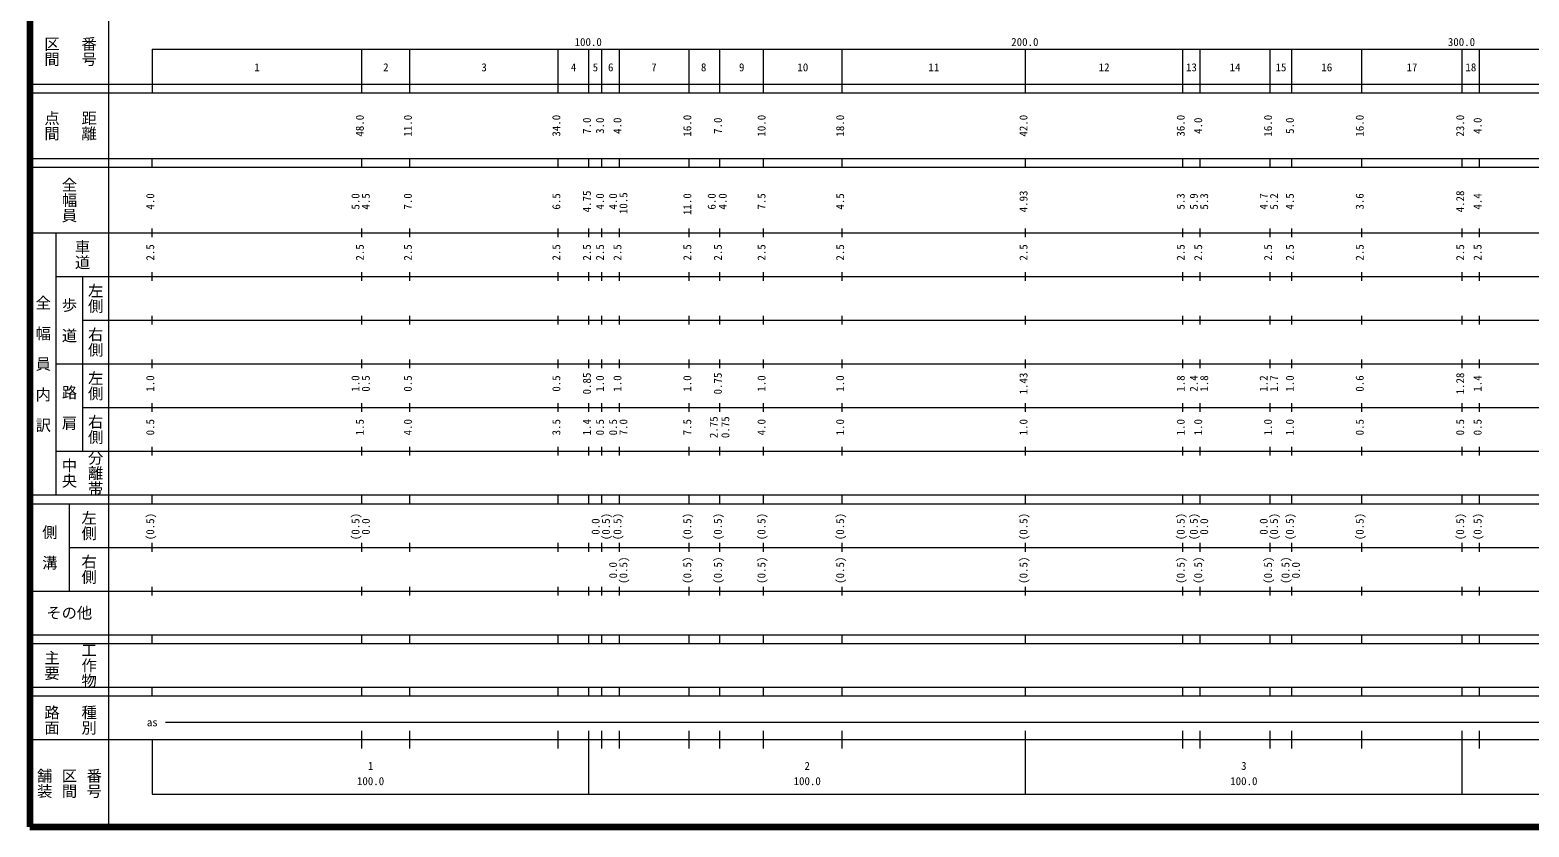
# Model space of a CAD drawing. Units: millimetres on the paper, enlarged 1000 times. Extents: x 40000 to 680000, y 20000 to 380000.
# Drawn here: x 40000 to 383314, y 20000 to 202409 of the extents above; entities that cross this region are included whole.
import ezdxf
from ezdxf.enums import TextEntityAlignment as Align

# ---------------------------------------------------------------- set-up
doc = ezdxf.new("R2010")
doc.units = ezdxf.units.MM
doc.header["$LTSCALE"] = 1000
doc.layers.add('M-TTL', color=2, linetype='Continuous', lineweight=140)
doc.layers.add('M-TTL-BAND', color=7, linetype='Continuous', lineweight=13)
doc.styles.add('@ＭＳ ゴシック', font='')
doc.styles.add('ＭＳ ゴシック', font='')
doc.styles.get('@ＭＳ ゴシック').set_extended_font_data('@MS Gothic')
doc.styles.get('ＭＳ ゴシック').set_extended_font_data('MS Gothic')

msp = doc.modelspace()

# ---------------------------------------------------------------- linework, layer by layer
at = {"layer": 'M-TTL'}
for p, q in [((40000, 380000), (40000, 20000)), ((40000, 20000), (680000, 20000))]:
    msp.add_line(p, q, dxfattribs=at)
at = {"layer": 'M-TTL-BAND'}
for p, q in [((58000, 370000), (58000, 20000)), ((68000, 198000), (579000, 198000)), ((68000, 198000), (68000, 188000)), ((116000, 188000), (116000, 198000)), ((127000, 188000), (127000, 198000)), ((161000, 188000), (161000, 198000)), ((168000, 188000), (168000, 198000)), ((171000, 188000), (171000, 198000)), ((175000, 188000), (175000, 198000)), ((191000, 188000), (191000, 198000)), ((198000, 188000), (198000, 198000)), ((208000, 188000), (208000, 198000)), ((226000, 188000), (226000, 198000)), ((268000, 188000), (268000, 198000)), ((304000, 188000), (304000, 198000)), ((308000, 188000), (308000, 198000)), ((324000, 188000), (324000, 198000)), ((329000, 188000), (329000, 198000)), ((345000, 188000), (345000, 198000)), ((368000, 188000), (368000, 198000)), ((372000, 188000), (372000, 198000)), ((40000, 190000), (579000, 190000)), ((40000, 188000), (579000, 188000)), ((40000, 173000), (579000, 173000)), ((68000, 171000), (68000, 173000)), ((116000, 171000), (116000, 173000)), ((127000, 171000), (127000, 173000)), ((161000, 171000), (161000, 173000)), ((168000, 171000), (168000, 173000)), ((171000, 171000), (171000, 173000)), ((175000, 171000), (175000, 173000)), ((191000, 171000), (191000, 173000)), ((198000, 171000), (198000, 173000)), ((208000, 171000), (208000, 173000)), ((226000, 171000), (226000, 173000)), ((268000, 171000), (268000, 173000)), ((304000, 171000), (304000, 173000)), ((308000, 171000), (308000, 173000)), ((324000, 171000), (324000, 173000)), ((329000, 171000), (329000, 173000)), ((345000, 171000), (345000, 173000)), ((368000, 171000), (368000, 173000)), ((372000, 171000), (372000, 173000)), ((40000, 171000), (579000, 171000)), ((40000, 156000), (579000, 156000)), ((46000, 96000), (46000, 156000)), ((68000, 155000), (68000, 157000)), ((116000, 155000), (116000, 157000)), ((127000, 155000), (127000, 157000)), ((161000, 155000), (161000, 157000)), ((168000, 155000), (168000, 157000)), ((171000, 155000), (171000, 157000)), ((175000, 155000), (175000, 157000)), ((191000, 155000), (191000, 157000)), ((198000, 155000), (198000, 157000)), ((208000, 155000), (208000, 157000)), ((226000, 155000), (226000, 157000)), ((268000, 155000), (268000, 157000)), ((304000, 155000), (304000, 157000)), ((308000, 155000), (308000, 157000)), ((324000, 155000), (324000, 157000)), ((329000, 155000), (329000, 157000)), ((345000, 155000), (345000, 157000)), ((368000, 155000), (368000, 157000)), ((372000, 155000), (372000, 157000)), ((46000, 146000), (579000, 146000)), ((52000, 146000), (52000, 106000)), ((68000, 145000), (68000, 147000)), ((116000, 145000), (116000, 147000)), ((127000, 145000), (127000, 147000)), ((161000, 145000), (161000, 147000)), ((168000, 145000), (168000, 147000)), ((171000, 145000), (171000, 147000)), ((175000, 145000), (175000, 147000)), ((191000, 145000), (191000, 147000)), ((198000, 145000), (198000, 147000)), ((208000, 145000), (208000, 147000)), ((226000, 145000), (226000, 147000)), ((268000, 145000), (268000, 147000)), ((304000, 145000), (304000, 147000)), ((308000, 145000), (308000, 147000)), ((324000, 145000), (324000, 147000)), ((329000, 145000), (329000, 147000)), ((345000, 145000), (345000, 147000)), ((368000, 145000), (368000, 147000)), ((372000, 145000), (372000, 147000)), ((52000, 136000), (579000, 136000)), ((68000, 135000), (68000, 137000)), ((116000, 135000), (116000, 137000)), ((127000, 135000), (127000, 137000)), ((161000, 135000), (161000, 137000)), ((168000, 135000), (168000, 137000)), ((171000, 135000), (171000, 137000)), ((175000, 135000), (175000, 137000)), ((191000, 135000), (191000, 137000)), ((198000, 135000), (198000, 137000)), ((208000, 135000), (208000, 137000)), ((226000, 135000), (226000, 137000)), ((268000, 135000), (268000, 137000)), ((304000, 135000), (304000, 137000)), ((308000, 135000), (308000, 137000)), ((324000, 135000), (324000, 137000)), ((329000, 135000), (329000, 137000)), ((345000, 135000), (345000, 137000)), ((368000, 135000), (368000, 137000)), ((372000, 135000), (372000, 137000)), ((46000, 126000), (579000, 126000)), ((68000, 125000), (68000, 127000)), ((116000, 125000), (116000, 127000)), ((127000, 125000), (127000, 127000)), ((161000, 125000), (161000, 127000)), ((168000, 125000), (168000, 127000)), ((171000, 125000), (171000, 127000)), ((175000, 125000), (175000, 127000)), ((191000, 125000), (191000, 127000)), ((198000, 125000), (198000, 127000)), ((208000, 125000), (208000, 127000)), ((226000, 125000), (226000, 127000)), ((268000, 125000), (268000, 127000)), ((304000, 125000), (304000, 127000)), ((308000, 125000), (308000, 127000)), ((324000, 125000), (324000, 127000)), ((329000, 125000), (329000, 127000)), ((345000, 125000), (345000, 127000)), ((368000, 125000), (368000, 127000)), ((372000, 125000), (372000, 127000)), ((68000, 115000), (68000, 117000)), ((116000, 115000), (116000, 117000)), ((127000, 115000), (127000, 117000)), ((161000, 115000), (161000, 117000)), ((168000, 115000), (168000, 117000)), ((171000, 115000), (171000, 117000)), ((175000, 115000), (175000, 117000)), ((191000, 115000), (191000, 117000)), ((198000, 115000), (198000, 117000)), ((208000, 115000), (208000, 117000)), ((226000, 115000), (226000, 117000)), ((268000, 115000), (268000, 117000)), ((304000, 115000), (304000, 117000)), ((308000, 115000), (308000, 117000)), ((324000, 115000), (324000, 117000)), ((329000, 115000), (329000, 117000)), ((345000, 115000), (345000, 117000)), ((368000, 115000), (368000, 117000)), ((372000, 115000), (372000, 117000)), ((52000, 116000), (579000, 116000)), ((68000, 105000), (68000, 107000)), ((116000, 105000), (116000, 107000)), ((127000, 105000), (127000, 107000)), ((161000, 105000), (161000, 107000)), ((168000, 105000), (168000, 107000)), ((171000, 105000), (171000, 107000)), ((175000, 105000), (175000, 107000)), ((191000, 105000), (191000, 107000)), ((198000, 105000), (198000, 107000)), ((208000, 105000), (208000, 107000)), ((226000, 105000), (226000, 107000)), ((268000, 105000), (268000, 107000)), ((304000, 105000), (304000, 107000)), ((308000, 105000), (308000, 107000)), ((324000, 105000), (324000, 107000)), ((329000, 105000), (329000, 107000)), ((345000, 105000), (345000, 107000)), ((368000, 105000), (368000, 107000)), ((372000, 105000), (372000, 107000)), ((46000, 106000), (579000, 106000)), ((40000, 96000), (579000, 96000)), ((40000, 94000), (579000, 94000)), ((49000, 94000), (49000, 74000)), ((68000, 94000), (68000, 96000)), ((116000, 94000), (116000, 96000)), ((127000, 94000), (127000, 96000)), ((161000, 94000), (161000, 96000)), ((168000, 94000), (168000, 96000)), ((171000, 94000), (171000, 96000)), ((175000, 94000), (175000, 96000)), ((191000, 94000), (191000, 96000)), ((198000, 94000), (198000, 96000)), ((208000, 94000), (208000, 96000)), ((226000, 94000), (226000, 96000)), ((268000, 94000), (268000, 96000)), ((304000, 94000), (304000, 96000)), ((308000, 94000), (308000, 96000)), ((324000, 94000), (324000, 96000)), ((329000, 94000), (329000, 96000)), ((345000, 94000), (345000, 96000)), ((368000, 94000), (368000, 96000)), ((372000, 94000), (372000, 96000)), ((49000, 84000), (579000, 84000)), ((68000, 83000), (68000, 85000)), ((116000, 83000), (116000, 85000)), ((127000, 83000), (127000, 85000)), ((161000, 83000), (161000, 85000)), ((168000, 83000), (168000, 85000)), ((171000, 83000), (171000, 85000)), ((175000, 83000), (175000, 85000)), ((191000, 83000), (191000, 85000)), ((198000, 83000), (198000, 85000)), ((208000, 83000), (208000, 85000)), ((226000, 83000), (226000, 85000)), ((268000, 83000), (268000, 85000)), ((304000, 83000), (304000, 85000)), ((308000, 83000), (308000, 85000)), ((324000, 83000), (324000, 85000)), ((329000, 83000), (329000, 85000)), ((345000, 83000), (345000, 85000)), ((368000, 83000), (368000, 85000)), ((372000, 83000), (372000, 85000)), ((40000, 74000), (579000, 74000)), ((68000, 73000), (68000, 75000)), ((116000, 73000), (116000, 75000)), ((127000, 73000), (127000, 75000)), ((161000, 73000), (161000, 75000)), ((168000, 73000), (168000, 75000)), ((171000, 73000), (171000, 75000)), ((175000, 73000), (175000, 75000)), ((191000, 73000), (191000, 75000)), ((198000, 73000), (198000, 75000)), ((208000, 73000), (208000, 75000)), ((226000, 73000), (226000, 75000)), ((268000, 73000), (268000, 75000)), ((304000, 73000), (304000, 75000)), ((308000, 73000), (308000, 75000)), ((324000, 73000), (324000, 75000)), ((329000, 73000), (329000, 75000)), ((345000, 73000), (345000, 75000)), ((368000, 73000), (368000, 75000)), ((372000, 73000), (372000, 75000)), ((40000, 64000), (579000, 64000)), ((40000, 62000), (579000, 62000)), ((68000, 62000), (68000, 64000)), ((116000, 62000), (116000, 64000)), ((127000, 62000), (127000, 64000)), ((161000, 62000), (161000, 64000)), ((168000, 62000), (168000, 64000)), ((171000, 62000), (171000, 64000)), ((175000, 62000), (175000, 64000)), ((191000, 62000), (191000, 64000)), ((198000, 62000), (198000, 64000)), ((208000, 62000), (208000, 64000)), ((226000, 62000), (226000, 64000)), ((268000, 62000), (268000, 64000)), ((304000, 62000), (304000, 64000)), ((308000, 62000), (308000, 64000)), ((324000, 62000), (324000, 64000)), ((329000, 62000), (329000, 64000)), ((345000, 62000), (345000, 64000)), ((368000, 62000), (368000, 64000)), ((372000, 62000), (372000, 64000)), ((40000, 52000), (579000, 52000)), ((68000, 50000), (68000, 52000)), ((116000, 50000), (116000, 52000)), ((127000, 50000), (127000, 52000)), ((161000, 50000), (161000, 52000)), ((168000, 50000), (168000, 52000)), ((171000, 50000), (171000, 52000)), ((175000, 50000), (175000, 52000)), ((191000, 50000), (191000, 52000)), ((198000, 50000), (198000, 52000)), ((208000, 50000), (208000, 52000)), ((226000, 50000), (226000, 52000)), ((268000, 50000), (268000, 52000)), ((304000, 50000), (304000, 52000)), ((308000, 50000), (308000, 52000)), ((324000, 50000), (324000, 52000)), ((329000, 50000), (329000, 52000)), ((345000, 50000), (345000, 52000)), ((368000, 50000), (368000, 52000)), ((372000, 50000), (372000, 52000)), ((40000, 50000), (579000, 50000)), ((71000, 44000), (565000, 44000)), ((116000, 38000), (116000, 42000)), ((127000, 38000), (127000, 42000)), ((161000, 38000), (161000, 42000)), ((168000, 27500), (168000, 42000)), ((171000, 38000), (171000, 42000)), ((175000, 38000), (175000, 42000)), ((191000, 38000), (191000, 42000)), ((198000, 38000), (198000, 42000)), ((208000, 38000), (208000, 42000)), ((226000, 38000), (226000, 42000)), ((268000, 27500), (268000, 42000)), ((304000, 38000), (304000, 42000)), ((308000, 38000), (308000, 42000)), ((324000, 38000), (324000, 42000)), ((329000, 38000), (329000, 42000)), ((345000, 38000), (345000, 42000)), ((368000, 27500), (368000, 42000)), ((372000, 38000), (372000, 42000)), ((40000, 40000), (579000, 40000)), ((68000, 40000), (68000, 27500)), ((68000, 27500), (579000, 27500))]:
    msp.add_line(p, q, dxfattribs=at)

# ---------------------------------------------------------------- texts
at = {"layer": 'M-TTL-BAND', "style": '@ＭＳ ゴシック'}
for s, p in [('区間', (45000, 197500)), ('番号', (53500, 197500)), ('点間', (45000, 180500)), ('距離', (53500, 180500)), ('全幅員', (49000, 163500)), ('車道', (52000, 151000)), ('左側', (55000, 141000)), ('全\u3000幅\u3000員\u3000内\u3000訳', (43000, 126000)), ('歩\u3000道', (49000, 136000)), ('右側', (55000, 131000)), ('左側', (55000, 121000)), ('路\u3000肩', (49000, 116000)), ('右側', (55000, 111000)), ('中央', (49000, 101000)), ('分離帯', (55000, 101000)), ('左側', (53500, 89000)), ('側\u3000溝', (44500, 84000)), ('右側', (53500, 79000)), ('主要', (45000, 57000)), ('工作物', (53500, 57000)), ('路面', (45000, 44500)), ('種別', (53500, 44500)), ('舗装', (43333, 30000)), ('区間', (49000, 30000)), ('番号', (54667, 30000))]:
    msp.add_text(s, height=2566, rotation=270, dxfattribs=at).set_placement(p, align=Align.MIDDLE_CENTER)
at = {"layer": 'M-TTL-BAND', "style": 'ＭＳ ゴシック'}
for s, p in [('100.0', (167844, 198195)), ('200.0', (267844, 198195)), ('300.0', (367844, 198195)), ('1', (92000, 192405)), ('2', (121500, 192405)), ('3', (144000, 192405)), ('4', (164500, 192405)), ('5', (169500, 192405)), ('6', (173000, 192405)), ('7', (182908, 192405)), ('8', (194286, 192405)), ('9', (203000, 192405)), ('10', (217000, 192405)), ('11', (247000, 192405)), ('12', (286000, 192405)), ('13', (306000, 192405)), ('14', (316000, 192405)), ('15', (326500, 192405)), ('16', (337000, 192405)), ('17', (356500, 192405)), ('18', (370000, 192405)), ('as', (68000, 42500)), ('1', (118000, 32523)), ('2', (218000, 32523)), ('3', (318000, 32523)), ('100.0', (118000, 29033)), ('100.0', (218000, 29033)), ('100.0', (318000, 29033))]:
    msp.add_text(s, height=1833, dxfattribs=at).set_placement(p, align=Align.BOTTOM_CENTER)
for s, p in [('48.0', (117000, 180500)), ('11.0', (128000, 180500)), ('34.0', (162000, 180500)), ('7.0', (169000, 180500)), ('3.0', (172000, 180500)), ('4.0', (176000, 180500)), ('16.0', (192000, 180500)), ('7.0', (199000, 180500)), ('10.0', (209000, 180500)), ('18.0', (227000, 180500)), ('42.0', (269000, 180500)), ('36.0', (305000, 180500)), ('4.0', (309000, 180500)), ('16.0', (325000, 180500)), ('5.0', (330000, 180500)), ('16.0', (346000, 180500)), ('23.0', (369000, 180500)), ('4.0', (373000, 180500)), ('4.0', (69000, 163174)), ('5.0', (116000, 163174)), ('4.5', (118370, 163174)), ('7.0', (128000, 163174)), ('6.5', (162000, 163174)), ('4.75', (169000, 163174)), ('4.0', (172000, 163174)), ('4.0', (175000, 163174)), ('10.5', (177370, 162760)), ('11.0', (192000, 162553)), ('6.0', (197581, 163174)), ('4.0', (200109, 163174)), ('7.5', (209000, 163174)), ('4.5', (227000, 163174)), ('4.93', (269000, 163174)), ('5.3', (305000, 163174)), ('5.9', (308000, 163174)), ('5.3', (310370, 163174)), ('4.7', (324000, 163174)), ('5.2', (326370, 163174)), ('4.5', (330000, 163174)), ('3.6', (346000, 163174)), ('4.28', (369000, 163174)), ('4.4', (373000, 163174)), ('2.5', (69000, 151500)), ('2.5', (117000, 151500)), ('2.5', (128000, 151500)), ('2.5', (162000, 151500)), ('2.5', (169000, 151500)), ('2.5', (172000, 151500)), ('2.5', (176000, 151500)), ('2.5', (192000, 151500)), ('2.5', (199000, 151500)), ('2.5', (209000, 151500)), ('2.5', (227000, 151500)), ('2.5', (269000, 151500)), ('2.5', (305000, 151500)), ('2.5', (309000, 151500)), ('2.5', (325000, 151500)), ('2.5', (330000, 151500)), ('2.5', (346000, 151500)), ('2.5', (369000, 151500)), ('2.5', (373000, 151500)), ('0.85', (169000, 121500)), ('0.75', (199000, 121500)), ('1.43', (269000, 121500)), ('1.28', (369000, 121500)), ('1.0', (69000, 121500)), ('1.0', (116000, 121500)), ('0.5', (118370, 121500)), ('0.5', (128000, 121500)), ('0.5', (162000, 121500)), ('1.0', (172000, 121500)), ('1.0', (176000, 121500)), ('1.0', (192000, 121500)), ('1.0', (209000, 121500)), ('1.0', (227000, 121500)), ('1.8', (305000, 121500)), ('2.4', (308000, 121500)), ('1.8', (310370, 121500)), ('1.2', (324000, 121500)), ('1.7', (326370, 121500)), ('1.0', (330000, 121500)), ('0.6', (346000, 121500)), ('1.4', (373000, 121500)), ('2.75', (198051, 111500)), ('0.75', (200712, 111500)), ('0.5', (69000, 111500)), ('1.5', (117000, 111500)), ('4.0', (128000, 111500)), ('3.5', (162000, 111500)), ('1.4', (169000, 111500)), ('0.5', (172000, 111500)), ('0.5', (175000, 111500)), ('7.0', (177370, 111500)), ('7.5', (192000, 111500)), ('4.0', (209000, 111500)), ('1.0', (227000, 111500)), ('1.0', (269000, 111500)), ('1.0', (305000, 111500)), ('1.0', (309000, 111500)), ('1.0', (325000, 111500)), ('1.0', (330000, 111500)), ('0.5', (346000, 111500)), ('0.5', (369000, 111500)), ('0.5', (373000, 111500)), ('(0.5)', (69000, 88764)), ('(0.5)', (116000, 88764)), ('0.0', (118370, 88764)), ('0.0', (171000, 88764)), ('(0.5)', (173370, 88764)), ('(0.5)', (176000, 88764)), ('(0.5)', (192000, 88764)), ('(0.5)', (199000, 88764)), ('(0.5)', (209000, 88764)), ('(0.5)', (227000, 88764)), ('(0.5)', (269000, 88764)), ('(0.5)', (305000, 88764)), ('(0.5)', (308000, 88764)), ('0.0', (310370, 88764)), ('0.0', (324000, 88764)), ('(0.5)', (326370, 88764)), ('(0.5)', (330000, 88764)), ('(0.5)', (346000, 88764)), ('(0.5)', (369000, 88764)), ('(0.5)', (373000, 88764)), ('0.0', (175000, 78764)), ('(0.5)', (177370, 78764)), ('(0.5)', (192000, 78764)), ('(0.5)', (199000, 78764)), ('(0.5)', (209000, 78764)), ('(0.5)', (227000, 78764)), ('(0.5)', (269000, 78764)), ('(0.5)', (305000, 78764)), ('(0.5)', (309000, 78764)), ('(0.5)', (325000, 78764)), ('(0.5)', (329000, 78764)), ('0.0', (331370, 78764))]:
    msp.add_text(s, height=1833, rotation=90, dxfattribs=at).set_placement(p, align=Align.BOTTOM_CENTER)
msp.add_text('その他', height=2566, dxfattribs=at).set_placement((49000, 69000), align=Align.MIDDLE_CENTER)

doc.saveas('drawing.dxf')
